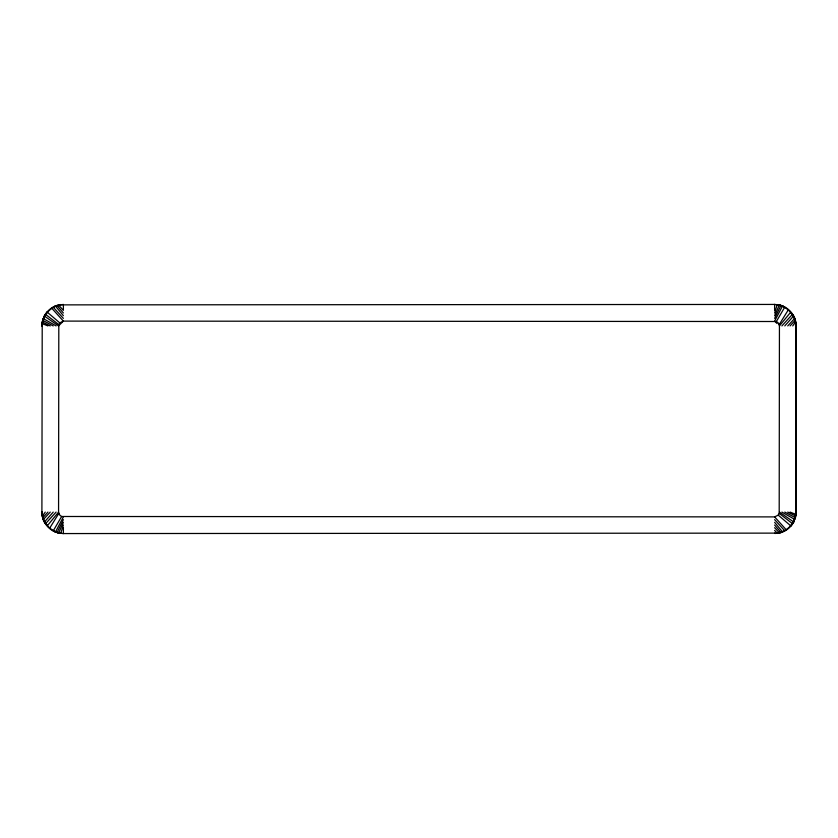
<?xml version="1.0" encoding="UTF-8"?>
<svg xmlns="http://www.w3.org/2000/svg" width="838" height="838" viewBox="0 0 838 838"><rect width="100%" height="100%" fill="white"/><g stroke="black" fill="none" stroke-linecap="round" stroke-linejoin="round"><path stroke-width="1.26" d="M63.384 533.104L63.384 527.668M774.616 310.332L774.616 304.435L59.089 304.875A21.484 21.484 0 0 0 44.299 316.052L42.214 322.232L42.361 325.919C42.13 316.073 49.809 307.64 58.859 304.917M41.9 325.919L43.073 318.901L47.001 312.019L46.121 313.904M42.979 321.457L44.299 316.052M795.021 516.543L793.775 521.812L790.999 525.981L791.879 524.096M774.616 522.325L782.325 531.638C790.182 528.6 795.723 520.524 795.639 512.081M777.036 533.429L778.911 533.125A21.484 21.484 0 0 0 793.701 521.948L795.461 517.276L796.1 512.081L796.1 325.919C795.922 321.08 794.717 315.559 790.643 312.532M42.214 322.232L41.9 512.081C42.078 516.92 43.283 522.441 47.357 525.468M793.701 521.948L796.037 513.767L796.016 325.919L795.482 325.092L795.639 325.919C795.817 315.591 787.353 306.069 777.077 305.042L774.616 312.962M795.786 515.768L796.1 512.081L795.482 512.908M58.807 324.599L58.566 512.081L59.781 515.129L61.635 516.491L774.616 516.899L778.219 515.129L779.193 513.401L779.434 325.919L778.219 322.871L776.365 321.509L63.384 321.101L59.781 322.871L58.807 324.599L45.734 314.501M42.162 322.567L42.612 320.42M795.388 517.58L795.838 515.433M43.733 318.44L44.225 316.188M793.775 521.812L794.267 519.56M44.603 316.785L45.325 314.281M792.675 523.719L793.397 521.215M43.147 318.702L42.612 322.473M794.853 519.298L795.388 515.527M778.911 533.125L63.384 533.565L58.859 533.083L53.265 531.03L57.372 532.706L60.839 532.978L63.384 525.038M42.162 515.433L42.361 512.081C42.225 521.665 49.463 530.664 58.849 532.612L63.384 522.325M774.616 315.675L779.151 305.388M57.246 532.182L63.384 519.633M774.616 318.367L780.754 305.818M55.675 531.638L63.384 516.899M782.325 306.362L774.616 321.101L777.025 323.51M53.402 530.58L61.635 516.491M776.365 321.509L784.598 307.42M49.735 528.076L58.807 513.401M779.193 324.599L788.265 309.924M41.984 325.919L42.518 325.092M42.696 515.81L45.262 512.081M792.738 325.919L795.304 322.19M47.378 525.709L58.566 512.081M779.434 325.919L790.622 312.291M44.697 521.707L53.223 512.081M784.777 325.919L793.303 316.293M43.063 517.475L47.913 512.081M790.087 325.919L794.937 320.525M45.734 523.499L56.094 512.081M781.906 325.919L792.266 314.501M43.618 519.235L50.259 512.081M787.741 325.919L794.382 318.765M53.402 306.897L55.486 305.943M784.598 531.103L777.077 532.958L774.616 530.433M60.923 305.042L57.246 305.818L63.384 312.962M779.141 533.083L780.817 532.654M59.089 304.875L60.965 304.571M777.161 305.022L780.628 305.294L784.735 306.97L780.817 305.346L774.616 304.435L775.15 304.445M778.439 305.388L780.628 305.294M57.372 532.706L59.561 532.612M62.819 304.445L63.384 304.435M775.181 533.555L774.616 533.104M62.85 533.555L63.384 533.565M776.784 304.55L778.911 304.875M59.089 533.125L61.216 533.45M58.849 532.612L60.923 532.958M790.087 512.081L795.524 514.27M42.476 323.73L47.913 325.919M787.741 512.081L795.304 515.81M42.696 322.19L50.259 325.919M784.777 512.081L794.937 517.475M43.063 320.525L53.223 325.919M781.906 512.081L794.382 519.235M43.618 318.765L56.094 325.919M779.434 512.081L793.303 521.707M44.697 316.293L58.566 325.919L63.384 321.101L51.872 308.332M779.193 513.401L792.266 523.499M778.219 515.129L790.622 525.709M47.378 312.291L59.781 322.871M792.329 314.847L794.853 318.702L796.1 325.919M45.671 523.153L43.147 519.298L41.994 514.134M774.616 527.668L779.151 532.612M58.849 305.388L63.384 310.332L63.384 304.896M774.616 519.633L784.598 530.58M53.402 307.42L63.384 318.367M774.616 516.899L786.128 529.668M774.616 525.038L780.754 532.182M55.675 306.362L63.384 315.675M795.346 323.342L796.037 324.233M41.963 513.767L42.654 514.658M41.9 512.081L42.518 512.908L41.984 512.081M794.927 318.901L795.388 320.42M42.612 517.58L43.073 519.099M795.461 320.724L795.786 322.232M42.214 515.768L42.539 517.276M795.838 322.567L796.006 323.866M780.178 305.786A20.887 20.887 0 0 1 781.917 306.352M781.917 531.648A20.887 20.887 0 0 1 780.178 532.214M56.083 306.352A20.887 20.887 0 0 1 57.822 305.786M57.822 532.214A20.887 20.887 0 0 1 56.083 531.648M55.675 532.13A21.484 21.484 0 0 1 43.147 519.298M782.325 305.87A21.484 21.484 0 0 1 794.853 318.702"/></g></svg>
